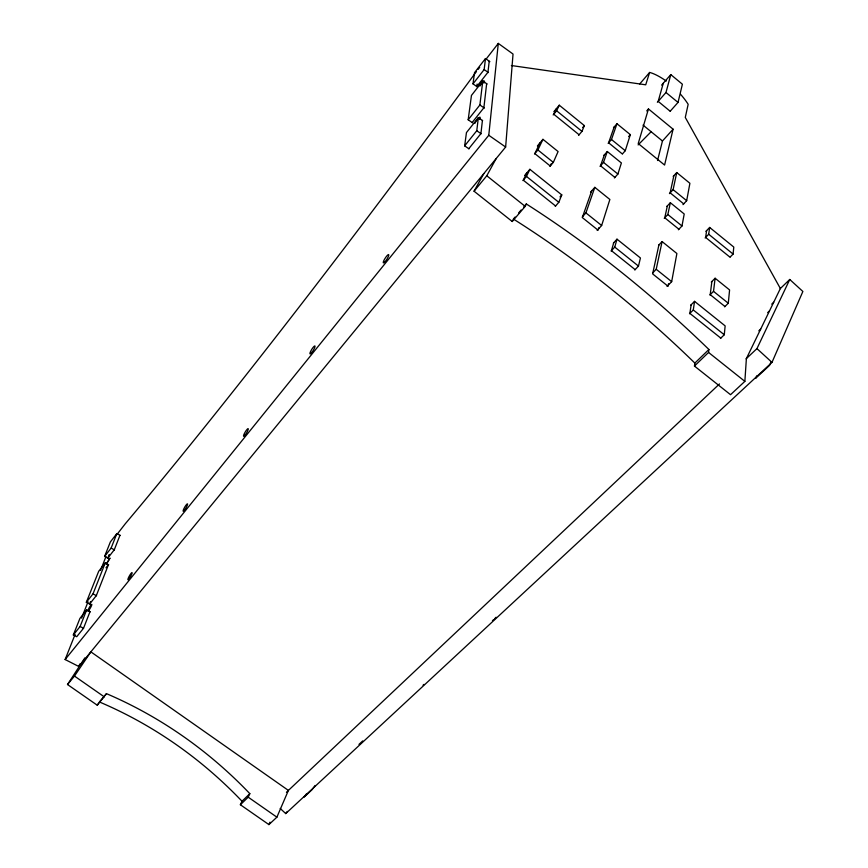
<?xml version="1.0" encoding="UTF-8"?>
<svg xmlns="http://www.w3.org/2000/svg" width="868" height="868" viewBox="0 0 868 868"><rect width="100%" height="100%" fill="white"/><g stroke="black" fill="none" stroke-linecap="round" stroke-linejoin="round"><path stroke-width="1.3" d="M523.719 206.975L526.301 203.958A704.827 393.269 47.5 0 1 708.906 349.489L694.856 363.084L694.454 366.068L730.541 394.701L744.863 381.367L746.382 358.582L780.365 288.523L685.286 117.44L688.161 104.312A37.14 10.232 41.7 0 0 680.577 94.319M75.082 634.432L65.122 659.539L78.825 666.494L505.643 147.028L513.031 54.044L498.297 43.4L486.167 59.024M724.606 306.849L728.285 303.236L729.587 289.934L715.113 278.248L711.283 282.089M730.238 256.95L733.102 254.074L733.785 247.065L709.655 227.449L705.89 231.344M720.44 338.466L724.27 334.766L725.149 325.891L694.552 301.359L690.82 305.113M65.122 659.539L488.771 135.278L498.297 43.4M482.424 120.468L480.915 133.618L468.796 148.71M486.644 83.708L483.877 107.784L472.159 122.54M489.216 61.205L487.957 72.272L476.782 86.54L477.107 84.044M694.454 366.068L708.559 352.441L708.906 349.489M468.991 148.851L464.662 145.867L476.771 130.732L478.355 117.625L482.619 120.609M472.583 122.833L468.178 119.762L479.885 104.974L482.782 80.963L487.056 84.001M477.433 86.995L473.006 83.87L484.16 69.559L485.494 58.536L489.867 61.671M709.872 294.99L713.518 291.355L715.113 278.248M711.869 281.503L710.208 294.653L724.954 306.512M464.662 145.867L466.452 132.587L478.355 117.625M468.178 119.762L471.454 95.426L482.782 80.963M473.006 83.87L474.514 72.684L485.494 58.536M705.12 237.962L708.7 234.262L709.655 227.449M706.617 230.595L705.63 237.431L729.999 257.199M689.517 313.739L693.293 309.963L694.552 301.359M691.167 304.755L689.865 313.391L720.798 338.119M667.058 286.397L671.669 281.666L676.888 253.51L662.089 241.575L658.562 245.297M678.375 229.781L681.988 225.984L684.212 213.984L670.346 202.711L666.819 206.497M682.986 204.631L686.675 200.703L689.897 183.289L676.747 172.548L673.177 176.421M668.577 283.717L668.1 286.277L652.638 273.897L658.899 244.95M652.552 273.094L656.219 269.275L662.089 241.575M664.248 218.345L667.839 214.515L670.346 202.711M669.445 193.618L673.112 189.669L676.747 172.548M667.329 205.944L664.769 217.792L678.895 229.228M673.872 175.661L670.15 192.848L683.702 203.871M673.091 129.191L664.584 165.05L638.23 143.535L648.461 108.945L673.091 129.191L662.458 141.007L657.543 160.526M634.79 269.981L638.479 266.085L640.432 257.97L616.996 239.177L613.394 243.094M670.226 111.202L678.027 102.435L682.4 84.218L670.801 74.615L661.611 85.14M657.358 102.305L665.984 92.496L670.801 74.615M663.271 83.241L658.183 101.372L670.183 111.256M611.105 251.036L614.75 247.087L616.996 239.177M613.73 242.736L611.441 250.668L635.137 269.623M597.173 230.432L601.643 225.506L609.868 199.477L594.819 187.347L590.533 192.175M614.392 177.983L617.897 174.045L621.39 162.967L607.296 151.52L603.868 155.437M622.573 153.766L625.264 150.717L630.342 134.659L616.974 123.744L613.502 127.748M666.288 81.049A37.096 10.21 41.8 0 0 649.622 72.456L645.716 84.804L511.382 65.534M598.844 227.698L598.052 230.172L582.309 217.564L591.716 190.841M582.363 216.87L585.911 212.888L594.819 187.347M600.027 166.363L603.51 162.392L607.296 151.52M608.132 143.35L611.484 139.509L616.974 123.744M604.367 154.873L600.526 165.788L614.891 177.419M614.175 126.967L608.609 142.797L622.367 153.994M106.363 563.777L110.019 558.081L106.287 564.439M84.858 657.89L67.509 684.526L97.281 705.228L106.471 693.651A470.337 436.3 89.8 0 1 249.832 793.667L248.205 797.182L240.371 804.745L268.917 824.6L276.892 817.179L288.404 790.412L90.858 651.857L74.474 676.074L67.509 684.526M78.825 666.494L79.802 663.977M90.229 611.842L86.637 609.965L79.921 618.417L73.324 634.964L76.72 636.711L83.523 628.258L90.001 611.723M108.457 564.677L96.315 595.622L89.632 604.041L90.608 601.557M119.968 535.296L114.283 549.791L107.762 558.135M108.24 556.92L109.194 554.5M81.559 618.114L88.048 601.795M100.504 570.406L105.983 556.594M73.324 634.964L80.106 626.501L86.637 609.965M91.032 604.768L86.333 602.305L93.006 593.886L105.234 562.952L108.674 564.797M109.108 558.851L104.594 556.442L111.115 548.088L116.844 533.592L120.185 535.404M86.333 602.305L98.67 571.339L105.234 562.952M104.594 556.442L110.377 541.914L116.844 533.592M555.26 206.378L558.808 202.309L561.78 194.909L529.871 169.325L524.673 175.477M578.598 135.343L581.983 131.372L584.359 125.589L559.274 105.202L553.838 111.733M268.917 824.6L269.981 822.17M280.212 808.455L285.735 813.587L771.988 362.379L802.878 291.474L789.761 279.474L780.202 288.686M771.088 361.945L769.59 365.363L755.757 378.198L756.798 375.877M549.932 166.374L553.328 162.392L558.091 151.553L542.956 139.336L537.411 145.976M551.321 163.575L550.247 166.005L534.829 153.603L539.961 142.927M483.801 173.622L474.058 191.21L512.239 221.503L525.205 206.389L526.301 203.958M512.239 221.503L512.999 219.854M240.371 804.745L242.009 801.229L249.832 793.667M746.1 358.842L756.95 348.611L789.761 279.474M522.981 180.577L526.485 176.432L529.871 169.325M526.724 173.047L523.306 180.186L555.585 205.998M534.514 153.972L537.889 149.958L542.956 139.336M553.155 114.934L556.616 110.778L559.274 105.202M556.442 108.608L553.751 114.218L579.086 134.768M474.058 191.21L486.774 175.77L496.203 158.518M97.281 705.228L98.67 703.037M315.084 785.497L312.089 789.696L304.191 797.019L306.458 793.862M285.735 813.587L287.308 811.406M117.278 534.07L125.307 523.74A1703.7 125.99 -56 0 0 476.467 71.523M478.084 69.44L479.7 67.357M105.983 567.813L107.632 565.719M582.678 127.553L584.359 125.589M362.726 740.903L358.983 744.386M103.314 697.34L99.364 701.941A468.21 434.195 -87.7 0 1 242.009 801.229M104.898 695.496L106.471 693.651M515.104 217.022L513.379 219.029A695.8 398.672 47.7 0 1 694.856 363.084M518.554 213.007L521.136 209.991M639.727 83.936L649.622 72.456M560.012 196.927L561.78 194.909M646.703 110.941L648.461 108.945M628.595 136.645L630.342 134.659M496.095 617.224L494.576 618.851M638.121 144.923L651.336 131.513M771.75 304.125L773.703 302.259M767.681 312.632L769.525 310.874M758.816 330.838L760.715 329.037M286.44 792.267L719.474 383.949M493.87 619.546L492.449 620.609M424.018 684.396L423.041 685.199M80.106 626.501L83.512 628.258M93.006 593.886L96.543 595.741M111.115 548.088L114.5 549.911M488.771 135.278L505.643 147.028M476.771 130.732L481.122 133.759M74.474 676.074L104.388 696.928M248.205 797.182L276.892 817.179M479.885 104.974L484.311 108.088M484.16 69.559L488.358 72.554M486.774 175.77L525.205 206.389M708.559 352.441L744.863 381.367M526.485 176.432L558.808 202.309M614.75 247.087L638.479 266.085M693.293 309.963L724.27 334.766M585.911 212.888L601.643 225.506M656.219 269.275L671.669 281.666M537.889 149.958L553.328 162.392M713.518 291.355L728.285 303.236M556.616 110.778L581.983 131.372M708.7 234.262L733.102 254.074M603.51 162.392L617.897 174.045M667.839 214.515L681.988 225.984M611.484 139.509L625.264 150.717M673.112 189.669L686.675 200.703M643.047 125.111L662.458 141.007M665.984 92.496L678.027 102.435M756.95 348.611L771.988 362.379M482.782 82.113A4.85 0.922 -55.9 0 1 483.888 83.1M479.982 85.997A4.85 0.922 -55.9 0 1 481.339 83.903M478.431 118.254A5.089 1.031 -56.1 0 1 479.559 119.48M474.926 123.332A5.089 1.031 -56.1 0 1 477.682 119.09M89.187 609.889A3.873 0.575 -60.5 0 0 91.813 604.388A3.873 0.575 -60.5 0 0 88.612 608.869A3.873 0.575 -60.5 0 0 89.187 609.889M128.996 578.923A4.134 0.673 -60.3 0 0 132.142 572.771A4.134 0.673 -60.3 0 0 128.909 576.797A4.134 0.673 -60.3 0 0 128.996 578.923M184.407 510.286A4.275 0.749 -59.9 0 0 187.575 504.004A4.275 0.749 -59.9 0 0 184.027 508.409A4.275 0.749 -59.9 0 0 184.407 510.286M245.08 435.128A4.448 0.825 -59.2 0 0 248.248 428.738A4.448 0.825 -59.2 0 0 244.364 433.555A4.448 0.825 -59.2 0 0 245.08 435.128M311.796 352.484A4.655 0.911 -58.4 0 0 314.954 345.985A4.655 0.911 -58.4 0 0 310.668 351.301A4.655 0.911 -58.4 0 0 311.796 352.484M384.828 261.962A4.915 1.009 -57.4 0 0 388.788 254.823A4.915 1.009 -57.4 0 0 384.437 259.413A4.915 1.009 -57.4 0 0 384.828 261.962"/></g></svg>
